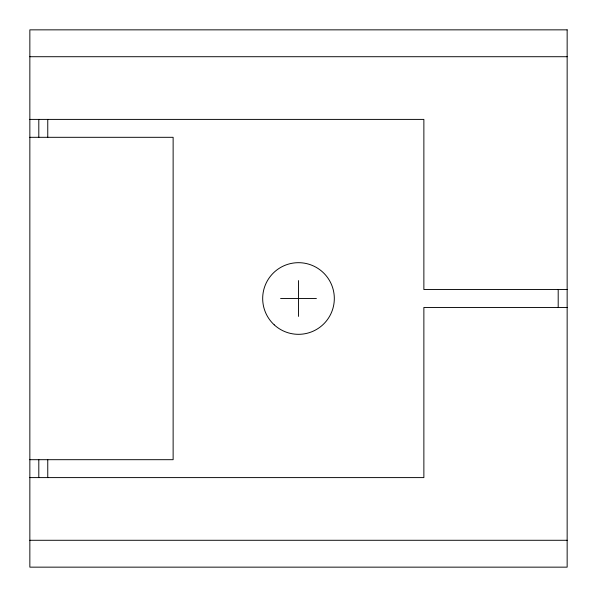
<?xml version="1.0" encoding="UTF-8"?>
<svg xmlns="http://www.w3.org/2000/svg" width="597" height="597" viewBox="0 0 597 597"><rect width="100%" height="100%" fill="white"/><g stroke="black" fill="none" stroke-linecap="round" stroke-linejoin="round"><path stroke-width="0.9" d="M29.85 56.715L567.15 56.715M29.85 119.4L423.87 119.4L423.87 289.545L567.15 289.545M29.85 137.31L173.13 137.31L173.13 459.69L29.85 459.69M280.59 298.5L316.41 298.5M567.15 307.455L423.87 307.455L423.87 477.6L29.85 477.6M29.85 540.285L567.15 540.285M558.195 289.545L558.195 307.455M298.5 280.59L298.5 316.41M47.76 119.4L47.76 137.31M47.76 459.69L47.76 477.6M38.805 119.4L38.805 137.31M38.805 459.69L38.805 477.6M567.15 29.85L29.85 29.85L29.85 567.15L567.15 567.15L567.15 29.85M274.217 324.835A35.82 35.82 0 0 0 333.447 306.365A35.82 35.82 0 0 0 287.836 264.307A35.82 35.82 0 0 0 274.217 324.835"/></g></svg>
